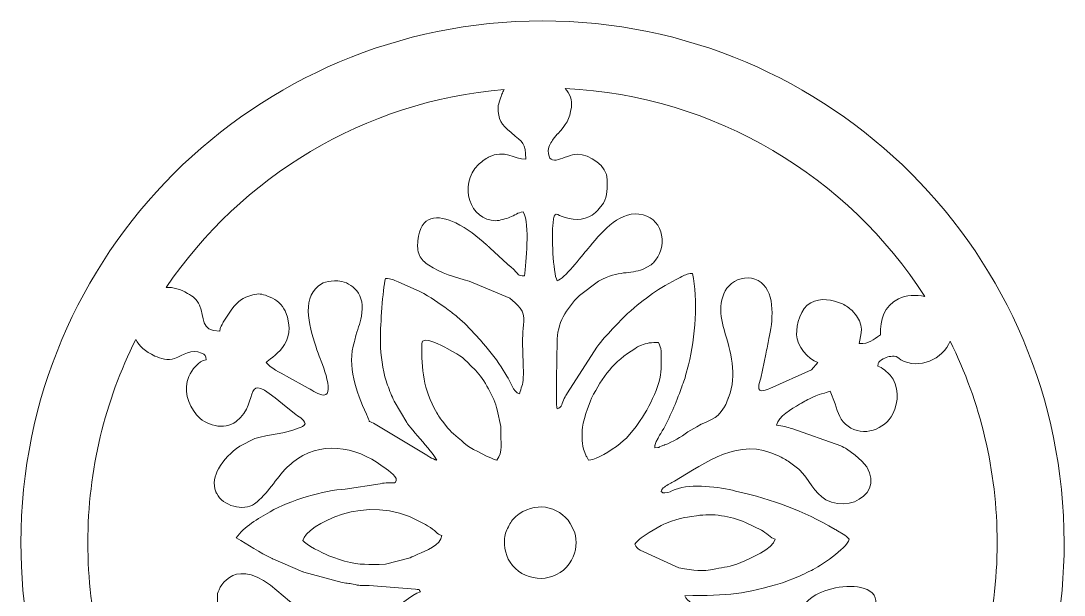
# Model space of a CAD drawing. Header units: centimetres. Extents: x -130 to 92, y -33 to 29.
# Drawn here: x -73.95 to -67.35, y -27.27 to -23.64 of the extents above; entities that cross this region are included whole.
import ezdxf

# ---------------------------------------------------------------- set-up
doc = ezdxf.new("R2010")
doc.units = ezdxf.units.CM
doc.header["$MEASUREMENT"] = 0
doc.layers.add('layer 1', color=7, linetype='Continuous')

msp = doc.modelspace()

# ---------------------------------------------------------------- linework, layer by layer
at = {"layer": 'layer 1', "color": 250, "lineweight": 9}
for points, knots in [([(-70.04821, -30.18048), (-70.04821, -30.18048), (-70.00821, -30.47778), (-70.00821, -30.47778), (-70.00821, -30.47778), (-70.00821, -30.47778), (-70.04821, -30.77508), (-70.04821, -30.77508), (-70.04821, -30.77508), (-70.04821, -30.77508), (-70.64821, -30.77508), (-70.64821, -30.77508), (-70.64821, -30.77508), (-70.64821, -30.77508), (-71.24821, -30.77508), (-71.24821, -30.77508), (-71.24821, -30.77508), (-71.24821, -30.77508), (-71.28821, -30.47778), (-71.28821, -30.47778), (-71.28821, -30.47778), (-71.28821, -30.47778), (-71.24821, -30.18048), (-71.24821, -30.18048), (-71.24821, -30.18048), (-72.78297, -29.89834), (-73.94589, -28.55378), (-73.94589, -26.93742), (-73.94589, -26.93742), (-73.94589, -25.11614), (-72.46949, -23.63974), (-70.64821, -23.63974), (-70.64821, -23.63974), (-68.82693, -23.63974), (-67.35053, -25.11614), (-67.35053, -26.93742), (-67.35053, -26.93742), (-67.35053, -27.7456), (-67.64127, -28.48584), (-68.12383, -29.05928), (-68.12383, -29.05928), (-68.60641, -29.63272), (-69.28083, -30.03942), (-70.04821, -30.18048)], [0, 0, 0, 0, 0.0833333, 0.0833333, 0.0833333, 0.0833333, 0.1666667, 0.1666667, 0.1666667, 0.1666667, 0.25, 0.25, 0.25, 0.25, 0.3333333, 0.3333333, 0.3333333, 0.3333333, 0.4166667, 0.4166667, 0.4166667, 0.4166667, 0.5, 0.5, 0.5, 0.5, 0.5833333, 0.5833333, 0.5833333, 0.5833333, 0.6666667, 0.6666667, 0.6666667, 0.6666667, 0.75, 0.75, 0.75, 0.75, 0.8333333, 0.8333333, 0.8333333, 0.8333333, 1, 1, 1, 1]), ([(-70.50423, -24.06666), (-69.54999, -24.11374), (-68.71815, -24.62614), (-68.23091, -25.38172), (-68.23091, -25.38172), (-68.28819, -25.36908), (-68.34941, -25.37222), (-68.39839, -25.396), (-68.39839, -25.396), (-68.49061, -25.44074), (-68.51169, -25.52912), (-68.51169, -25.6234), (-68.51169, -25.6234), (-68.56285, -25.65766), (-68.57773, -25.67888), (-68.64637, -25.67888), (-68.64637, -25.67888), (-68.64135, -25.6185), (-68.59825, -25.56386), (-68.69157, -25.47052), (-68.69157, -25.47052), (-68.70875, -25.45334), (-68.72839, -25.43932), (-68.75263, -25.42858), (-68.75263, -25.42858), (-68.81733, -25.39984), (-68.88915, -25.38706), (-68.95205, -25.42074), (-68.95205, -25.42074), (-69.01793, -25.45598), (-69.04253, -25.55536), (-69.04253, -25.6234), (-69.04253, -25.6234), (-69.04253, -25.68894), (-68.96815, -25.78162), (-68.90785, -25.79772), (-68.90785, -25.79772), (-68.90785, -25.79772), (-68.94747, -25.84526), (-68.94747, -25.84526), (-68.94747, -25.84526), (-68.94747, -25.84526), (-69.21059, -25.96256), (-69.21059, -25.96256), (-69.21059, -25.96256), (-69.22877, -25.9682), (-69.23089, -25.97004), (-69.24115, -25.97328), (-69.24115, -25.97328), (-69.30491, -25.99342), (-69.27531, -25.92596), (-69.26831, -25.8968), (-69.26831, -25.8968), (-69.26831, -25.8968), (-69.23705, -25.74582), (-69.23705, -25.74582), (-69.23705, -25.74582), (-69.22801, -25.71084), (-69.22477, -25.67972), (-69.21697, -25.64704), (-69.21697, -25.64704), (-69.19299, -25.54604), (-69.17365, -25.36422), (-69.26627, -25.29248), (-69.26627, -25.29248), (-69.31389, -25.25562), (-69.38249, -25.25418), (-69.43489, -25.28652), (-69.43489, -25.28652), (-69.53795, -25.35), (-69.53175, -25.48664), (-69.50047, -25.59008), (-69.50047, -25.59008), (-69.45787, -25.73104), (-69.41619, -25.87436), (-69.47131, -26.01868), (-69.47131, -26.01868), (-69.47201, -26.02048), (-69.47289, -26.02252), (-69.47359, -26.02432), (-69.47359, -26.02432), (-69.47359, -26.02432), (-69.48263, -26.04694), (-69.48263, -26.04694), (-69.48263, -26.04694), (-69.48379, -26.04974), (-69.49661, -26.0764), (-69.49813, -26.079), (-69.49813, -26.079), (-69.55245, -26.17042), (-69.59085, -26.15362), (-69.67327, -26.20498), (-69.67327, -26.20498), (-69.67327, -26.20498), (-69.72853, -26.23684), (-69.72853, -26.23684), (-69.72853, -26.23684), (-69.77503, -26.2696), (-69.82281, -26.29926), (-69.87613, -26.31902), (-69.87613, -26.31902), (-69.87799, -26.31972), (-69.88015, -26.3204), (-69.88199, -26.3211), (-69.88199, -26.3211), (-69.88199, -26.3211), (-69.89903, -26.3278), (-69.89903, -26.3278), (-69.89903, -26.3278), (-69.91823, -26.33474), (-69.90089, -26.3357), (-69.93789, -26.33652), (-69.93789, -26.33652), (-69.93743, -26.31708), (-69.93859, -26.32512), (-69.93367, -26.30904), (-69.93367, -26.30904), (-69.93247, -26.3051), (-69.92483, -26.28916), (-69.92383, -26.2872), (-69.92383, -26.2872), (-69.91465, -26.26938), (-69.91121, -26.26406), (-69.90083, -26.24676), (-69.90083, -26.24676), (-69.84891, -26.16002), (-69.81231, -26.07284), (-69.77595, -25.9755), (-69.77595, -25.9755), (-69.76853, -25.95556), (-69.76719, -25.9498), (-69.75975, -25.9283), (-69.75975, -25.9283), (-69.75285, -25.90838), (-69.74867, -25.90418), (-69.74331, -25.88136), (-69.74331, -25.88136), (-69.74331, -25.88136), (-69.72515, -25.81238), (-69.72515, -25.81238), (-69.72515, -25.81238), (-69.68449, -25.64312), (-69.66191, -25.3995), (-69.70019, -25.23516), (-69.70019, -25.23516), (-69.74047, -25.2385), (-69.74837, -25.2462), (-69.77749, -25.26086), (-69.77749, -25.26086), (-69.91681, -25.33088), (-69.99565, -25.38786), (-70.11151, -25.4894), (-70.11151, -25.4894), (-70.11273, -25.49046), (-70.11451, -25.492), (-70.11571, -25.4931), (-70.11571, -25.4931), (-70.11571, -25.4931), (-70.20543, -25.58564), (-70.20543, -25.58564), (-70.20543, -25.58564), (-70.24189, -25.62538), (-70.27167, -25.65596), (-70.30471, -25.7003), (-70.30471, -25.7003), (-70.30471, -25.7003), (-70.49117, -25.98922), (-70.49117, -25.98922), (-70.49117, -25.98922), (-70.50079, -26.00734), (-70.50117, -26.00714), (-70.51087, -26.025), (-70.51087, -26.025), (-70.52681, -26.05436), (-70.52099, -26.08156), (-70.55591, -26.09088), (-70.55591, -26.09088), (-70.56627, -26.04638), (-70.55549, -25.74588), (-70.55597, -25.67088), (-70.55597, -25.67088), (-70.55673, -25.55028), (-70.49713, -25.4581), (-70.41531, -25.37576), (-70.41531, -25.37576), (-70.41531, -25.37576), (-70.29325, -25.28388), (-70.29325, -25.28388), (-70.29325, -25.28388), (-70.16065, -25.21324), (-70.09865, -25.2429), (-70.01207, -25.20852), (-70.01207, -25.20852), (-70.01207, -25.20852), (-69.96121, -25.18012), (-69.96121, -25.18012), (-69.96121, -25.18012), (-69.94553, -25.1678), (-69.94707, -25.17056), (-69.93333, -25.15254), (-69.93333, -25.15254), (-69.85079, -25.0444), (-69.89371, -24.8768), (-70.03843, -24.86012), (-70.03843, -24.86012), (-70.17289, -24.84462), (-70.28469, -24.98824), (-70.36217, -25.08028), (-70.36217, -25.08028), (-70.40223, -25.12784), (-70.51093, -25.2707), (-70.55591, -25.2827), (-70.55591, -25.2827), (-70.58255, -25.22718), (-70.59025, -24.99618), (-70.58145, -24.91644), (-70.58145, -24.91644), (-70.57251, -24.83512), (-70.56241, -24.86382), (-70.50465, -24.88284), (-70.50465, -24.88284), (-70.44043, -24.90396), (-70.36421, -24.89548), (-70.31361, -24.85152), (-70.31361, -24.85152), (-70.30371, -24.84292), (-70.30751, -24.84604), (-70.30145, -24.8399), (-70.30145, -24.8399), (-70.30029, -24.83874), (-70.29869, -24.83704), (-70.29755, -24.83588), (-70.29755, -24.83588), (-70.29755, -24.83588), (-70.26293, -24.79124), (-70.26293, -24.79124), (-70.26293, -24.79124), (-70.23773, -24.74376), (-70.23897, -24.69318), (-70.23897, -24.64092), (-70.23897, -24.64092), (-70.23897, -24.55712), (-70.34985, -24.48244), (-70.42913, -24.48244), (-70.42913, -24.48244), (-70.50281, -24.48244), (-70.61137, -24.58114), (-70.61137, -24.45868), (-70.61137, -24.45868), (-70.61137, -24.43026), (-70.59195, -24.40428), (-70.57983, -24.38718), (-70.57983, -24.38718), (-70.57983, -24.38718), (-70.55511, -24.35646), (-70.55511, -24.35646), (-70.55511, -24.35646), (-70.55401, -24.35526), (-70.55233, -24.35362), (-70.55121, -24.35242), (-70.55121, -24.35242), (-70.49991, -24.29754), (-70.47639, -24.26122), (-70.46557, -24.18498), (-70.46557, -24.18498), (-70.45935, -24.14112), (-70.47657, -24.10016), (-70.50423, -24.06666)], [0, 0, 0, 0, 0.0147059, 0.0147059, 0.0147059, 0.0147059, 0.0294118, 0.0294118, 0.0294118, 0.0294118, 0.0441176, 0.0441176, 0.0441176, 0.0441176, 0.0588235, 0.0588235, 0.0588235, 0.0588235, 0.0735294, 0.0735294, 0.0735294, 0.0735294, 0.0882353, 0.0882353, 0.0882353, 0.0882353, 0.1029412, 0.1029412, 0.1029412, 0.1029412, 0.1176471, 0.1176471, 0.1176471, 0.1176471, 0.1323529, 0.1323529, 0.1323529, 0.1323529, 0.1470588, 0.1470588, 0.1470588, 0.1470588, 0.1617647, 0.1617647, 0.1617647, 0.1617647, 0.1764706, 0.1764706, 0.1764706, 0.1764706, 0.1911765, 0.1911765, 0.1911765, 0.1911765, 0.2058824, 0.2058824, 0.2058824, 0.2058824, 0.2205882, 0.2205882, 0.2205882, 0.2205882, 0.2352941, 0.2352941, 0.2352941, 0.2352941, 0.25, 0.25, 0.25, 0.25, 0.2647059, 0.2647059, 0.2647059, 0.2647059, 0.2794118, 0.2794118, 0.2794118, 0.2794118, 0.2941176, 0.2941176, 0.2941176, 0.2941176, 0.3088235, 0.3088235, 0.3088235, 0.3088235, 0.3235294, 0.3235294, 0.3235294, 0.3235294, 0.3382353, 0.3382353, 0.3382353, 0.3382353, 0.3529412, 0.3529412, 0.3529412, 0.3529412, 0.3676471, 0.3676471, 0.3676471, 0.3676471, 0.3823529, 0.3823529, 0.3823529, 0.3823529, 0.3970588, 0.3970588, 0.3970588, 0.3970588, 0.4117647, 0.4117647, 0.4117647, 0.4117647, 0.4264706, 0.4264706, 0.4264706, 0.4264706, 0.4411765, 0.4411765, 0.4411765, 0.4411765, 0.4558824, 0.4558824, 0.4558824, 0.4558824, 0.4705882, 0.4705882, 0.4705882, 0.4705882, 0.4852941, 0.4852941, 0.4852941, 0.4852941, 0.5, 0.5, 0.5, 0.5, 0.5147059, 0.5147059, 0.5147059, 0.5147059, 0.5294118, 0.5294118, 0.5294118, 0.5294118, 0.5441176, 0.5441176, 0.5441176, 0.5441176, 0.5588235, 0.5588235, 0.5588235, 0.5588235, 0.5735294, 0.5735294, 0.5735294, 0.5735294, 0.5882353, 0.5882353, 0.5882353, 0.5882353, 0.6029412, 0.6029412, 0.6029412, 0.6029412, 0.6176471, 0.6176471, 0.6176471, 0.6176471, 0.6323529, 0.6323529, 0.6323529, 0.6323529, 0.6470588, 0.6470588, 0.6470588, 0.6470588, 0.6617647, 0.6617647, 0.6617647, 0.6617647, 0.6764706, 0.6764706, 0.6764706, 0.6764706, 0.6911765, 0.6911765, 0.6911765, 0.6911765, 0.7058824, 0.7058824, 0.7058824, 0.7058824, 0.7205882, 0.7205882, 0.7205882, 0.7205882, 0.7352941, 0.7352941, 0.7352941, 0.7352941, 0.75, 0.75, 0.75, 0.75, 0.7647059, 0.7647059, 0.7647059, 0.7647059, 0.7794118, 0.7794118, 0.7794118, 0.7794118, 0.7941176, 0.7941176, 0.7941176, 0.7941176, 0.8088235, 0.8088235, 0.8088235, 0.8088235, 0.8235294, 0.8235294, 0.8235294, 0.8235294, 0.8382353, 0.8382353, 0.8382353, 0.8382353, 0.8529412, 0.8529412, 0.8529412, 0.8529412, 0.8676471, 0.8676471, 0.8676471, 0.8676471, 0.8823529, 0.8823529, 0.8823529, 0.8823529, 0.8970588, 0.8970588, 0.8970588, 0.8970588, 0.9117647, 0.9117647, 0.9117647, 0.9117647, 0.9264706, 0.9264706, 0.9264706, 0.9264706, 0.9411765, 0.9411765, 0.9411765, 0.9411765, 0.9558824, 0.9558824, 0.9558824, 0.9558824, 0.9705882, 0.9705882, 0.9705882, 0.9705882, 1, 1, 1, 1]), ([(-73.02767, -25.32456), (-72.55323, -24.62596), (-71.77921, -24.14744), (-70.89025, -24.0733), (-70.89025, -24.0733), (-70.89619, -24.0839), (-70.90145, -24.09456), (-70.90455, -24.1021), (-70.90455, -24.1021), (-70.90953, -24.11426), (-70.92831, -24.16772), (-70.92831, -24.18134), (-70.92831, -24.18134), (-70.92831, -24.2692), (-70.91169, -24.28848), (-70.84703, -24.3457), (-70.84703, -24.3457), (-70.77061, -24.41334), (-70.75399, -24.40588), (-70.75399, -24.51414), (-70.75399, -24.51414), (-70.82915, -24.51414), (-70.88601, -24.4502), (-70.98949, -24.50048), (-70.98949, -24.50048), (-71.00381, -24.50744), (-71.04241, -24.53672), (-71.05333, -24.54756), (-71.05333, -24.54756), (-71.18531, -24.67838), (-71.10351, -24.90238), (-70.94415, -24.90238), (-70.94415, -24.90238), (-70.91967, -24.90238), (-70.87597, -24.88886), (-70.85479, -24.88082), (-70.85479, -24.88082), (-70.82267, -24.86862), (-70.80427, -24.84978), (-70.76985, -24.8469), (-70.76985, -24.8469), (-70.72541, -24.93088), (-70.75457, -25.16292), (-70.76191, -25.251), (-70.76191, -25.251), (-70.80487, -25.25004), (-70.80209, -25.23884), (-70.82721, -25.2133), (-70.82721, -25.2133), (-70.83997, -25.20032), (-70.84453, -25.19764), (-70.85677, -25.1874), (-70.85677, -25.1874), (-70.86483, -25.18068), (-70.85927, -25.18562), (-70.86951, -25.17636), (-70.86951, -25.17636), (-70.86951, -25.17636), (-70.98019, -25.0731), (-70.98019, -25.0731), (-70.98019, -25.0731), (-70.98145, -25.07206), (-70.98325, -25.07056), (-70.98447, -25.06948), (-70.98447, -25.06948), (-70.99209, -25.06302), (-70.99349, -25.06178), (-71.00135, -25.05464), (-71.00135, -25.05464), (-71.05765, -25.00332), (-71.12621, -24.9499), (-71.19623, -24.91676), (-71.19623, -24.91676), (-71.31263, -24.8617), (-71.41997, -24.86312), (-71.43587, -25.02938), (-71.43587, -25.02938), (-71.43919, -25.06434), (-71.43975, -25.08848), (-71.42583, -25.1225), (-71.42583, -25.1225), (-71.41577, -25.14712), (-71.39237, -25.16636), (-71.36753, -25.18314), (-71.36753, -25.18314), (-71.29307, -25.2335), (-71.19749, -25.26236), (-71.11129, -25.28346), (-71.11129, -25.28346), (-71.11129, -25.28346), (-70.85567, -25.39232), (-70.85567, -25.39232), (-70.85567, -25.39232), (-70.80851, -25.4277), (-70.75649, -25.47386), (-70.76613, -25.53922), (-70.76613, -25.53922), (-70.78289, -25.6531), (-70.76685, -25.77718), (-70.76947, -25.89318), (-70.76947, -25.89318), (-70.77059, -25.9422), (-70.78435, -25.95606), (-70.79361, -25.9958), (-70.79361, -25.9958), (-70.83407, -25.985), (-70.85083, -25.91578), (-70.87289, -25.8849), (-70.87289, -25.8849), (-70.87289, -25.8849), (-70.90919, -25.82614), (-70.90919, -25.82614), (-70.90919, -25.82614), (-70.94745, -25.76564), (-70.99403, -25.7108), (-71.04101, -25.65686), (-71.04101, -25.65686), (-71.04101, -25.65686), (-71.13661, -25.55436), (-71.13661, -25.55436), (-71.13661, -25.55436), (-71.14347, -25.54822), (-71.14383, -25.54816), (-71.14941, -25.54342), (-71.14941, -25.54342), (-71.15067, -25.54236), (-71.15247, -25.54086), (-71.15373, -25.53982), (-71.15373, -25.53982), (-71.15373, -25.53982), (-71.18765, -25.51034), (-71.18765, -25.51034), (-71.18765, -25.51034), (-71.20745, -25.49226), (-71.22521, -25.47996), (-71.24523, -25.46492), (-71.24523, -25.46492), (-71.30287, -25.42162), (-71.35639, -25.38346), (-71.42359, -25.3501), (-71.42359, -25.3501), (-71.42359, -25.3501), (-71.56035, -25.28878), (-71.56035, -25.28878), (-71.56035, -25.28878), (-71.59229, -25.27614), (-71.60141, -25.26774), (-71.64141, -25.26686), (-71.64141, -25.26686), (-71.65807, -25.3384), (-71.67311, -25.56602), (-71.67311, -25.63924), (-71.67311, -25.63924), (-71.67311, -25.72838), (-71.66463, -25.80642), (-71.64443, -25.8879), (-71.64443, -25.8879), (-71.63547, -25.92406), (-71.62065, -25.9582), (-71.60801, -25.99408), (-71.60801, -25.99408), (-71.60141, -26.01286), (-71.59431, -26.02222), (-71.58499, -26.04238), (-71.58499, -26.04238), (-71.58499, -26.04238), (-71.50683, -26.17816), (-71.50683, -26.17816), (-71.50683, -26.17816), (-71.48303, -26.21444), (-71.32395, -26.3881), (-71.31655, -26.41574), (-71.31655, -26.41574), (-71.33029, -26.41208), (-71.34549, -26.40432), (-71.35995, -26.39578), (-71.35995, -26.39578), (-71.37341, -26.38784), (-71.36875, -26.38976), (-71.37929, -26.3834), (-71.37929, -26.3834), (-71.37929, -26.3834), (-71.71723, -26.18256), (-71.71723, -26.18256), (-71.71723, -26.18256), (-71.75231, -26.1636), (-71.73559, -26.1814), (-71.75195, -26.14598), (-71.75195, -26.14598), (-71.75617, -26.13686), (-71.75747, -26.13306), (-71.76161, -26.12394), (-71.76161, -26.12394), (-71.82603, -25.98176), (-71.88575, -25.82374), (-71.83761, -25.66488), (-71.83761, -25.66488), (-71.83421, -25.65362), (-71.83145, -25.64076), (-71.82757, -25.62742), (-71.82757, -25.62742), (-71.81105, -25.57086), (-71.79783, -25.54472), (-71.78935, -25.48316), (-71.78935, -25.48316), (-71.77099, -25.3497), (-71.87681, -25.2827), (-71.94251, -25.2827), (-71.94251, -25.2827), (-72.00287, -25.2827), (-72.03955, -25.28542), (-72.08361, -25.33178), (-72.08361, -25.33178), (-72.17465, -25.4276), (-72.10603, -25.62968), (-72.06631, -25.7393), (-72.06631, -25.7393), (-72.05793, -25.76248), (-71.95509, -26.00374), (-72.02965, -26.00374), (-72.02965, -26.00374), (-72.06581, -26.00374), (-72.09845, -25.97626), (-72.12867, -25.96012), (-72.12867, -25.96012), (-72.12867, -25.96012), (-72.26647, -25.88398), (-72.26647, -25.88398), (-72.26647, -25.88398), (-72.30513, -25.86124), (-72.36989, -25.83392), (-72.39413, -25.79772), (-72.39413, -25.79772), (-72.37177, -25.76722), (-72.18441, -25.6857), (-72.27511, -25.47268), (-72.27511, -25.47268), (-72.29209, -25.43278), (-72.33055, -25.40146), (-72.37001, -25.38534), (-72.37001, -25.38534), (-72.37001, -25.38534), (-72.38709, -25.37862), (-72.38709, -25.37862), (-72.38709, -25.37862), (-72.42449, -25.36426), (-72.44199, -25.36058), (-72.47965, -25.37094), (-72.47965, -25.37094), (-72.55091, -25.39056), (-72.56911, -25.40918), (-72.61255, -25.46046), (-72.61255, -25.46046), (-72.61255, -25.46046), (-72.66225, -25.53754), (-72.66225, -25.53754), (-72.66225, -25.53754), (-72.66819, -25.54848), (-72.66973, -25.5506), (-72.67359, -25.5579), (-72.67359, -25.5579), (-72.68505, -25.57964), (-72.68495, -25.5713), (-72.68729, -25.59962), (-72.68729, -25.59962), (-72.81539, -25.59962), (-72.78193, -25.51602), (-72.81723, -25.43638), (-72.81723, -25.43638), (-72.83445, -25.39748), (-72.85693, -25.3818), (-72.89261, -25.36124), (-72.89261, -25.36124), (-72.93785, -25.3352), (-72.98247, -25.3215), (-73.02767, -25.32456)], [0, 0, 0, 0, 0.0142857, 0.0142857, 0.0142857, 0.0142857, 0.0285714, 0.0285714, 0.0285714, 0.0285714, 0.0428571, 0.0428571, 0.0428571, 0.0428571, 0.0571429, 0.0571429, 0.0571429, 0.0571429, 0.0714286, 0.0714286, 0.0714286, 0.0714286, 0.0857143, 0.0857143, 0.0857143, 0.0857143, 0.1, 0.1, 0.1, 0.1, 0.1142857, 0.1142857, 0.1142857, 0.1142857, 0.1285714, 0.1285714, 0.1285714, 0.1285714, 0.1428571, 0.1428571, 0.1428571, 0.1428571, 0.1571429, 0.1571429, 0.1571429, 0.1571429, 0.1714286, 0.1714286, 0.1714286, 0.1714286, 0.1857143, 0.1857143, 0.1857143, 0.1857143, 0.2, 0.2, 0.2, 0.2, 0.2142857, 0.2142857, 0.2142857, 0.2142857, 0.2285714, 0.2285714, 0.2285714, 0.2285714, 0.2428571, 0.2428571, 0.2428571, 0.2428571, 0.2571429, 0.2571429, 0.2571429, 0.2571429, 0.2714286, 0.2714286, 0.2714286, 0.2714286, 0.2857143, 0.2857143, 0.2857143, 0.2857143, 0.3, 0.3, 0.3, 0.3, 0.3142857, 0.3142857, 0.3142857, 0.3142857, 0.3285714, 0.3285714, 0.3285714, 0.3285714, 0.3428571, 0.3428571, 0.3428571, 0.3428571, 0.3571429, 0.3571429, 0.3571429, 0.3571429, 0.3714286, 0.3714286, 0.3714286, 0.3714286, 0.3857143, 0.3857143, 0.3857143, 0.3857143, 0.4, 0.4, 0.4, 0.4, 0.4142857, 0.4142857, 0.4142857, 0.4142857, 0.4285714, 0.4285714, 0.4285714, 0.4285714, 0.4428571, 0.4428571, 0.4428571, 0.4428571, 0.4571429, 0.4571429, 0.4571429, 0.4571429, 0.4714286, 0.4714286, 0.4714286, 0.4714286, 0.4857143, 0.4857143, 0.4857143, 0.4857143, 0.5, 0.5, 0.5, 0.5, 0.5142857, 0.5142857, 0.5142857, 0.5142857, 0.5285714, 0.5285714, 0.5285714, 0.5285714, 0.5428571, 0.5428571, 0.5428571, 0.5428571, 0.5571429, 0.5571429, 0.5571429, 0.5571429, 0.5714286, 0.5714286, 0.5714286, 0.5714286, 0.5857143, 0.5857143, 0.5857143, 0.5857143, 0.6, 0.6, 0.6, 0.6, 0.6142857, 0.6142857, 0.6142857, 0.6142857, 0.6285714, 0.6285714, 0.6285714, 0.6285714, 0.6428571, 0.6428571, 0.6428571, 0.6428571, 0.6571429, 0.6571429, 0.6571429, 0.6571429, 0.6714286, 0.6714286, 0.6714286, 0.6714286, 0.6857143, 0.6857143, 0.6857143, 0.6857143, 0.7, 0.7, 0.7, 0.7, 0.7142857, 0.7142857, 0.7142857, 0.7142857, 0.7285714, 0.7285714, 0.7285714, 0.7285714, 0.7428571, 0.7428571, 0.7428571, 0.7428571, 0.7571429, 0.7571429, 0.7571429, 0.7571429, 0.7714286, 0.7714286, 0.7714286, 0.7714286, 0.7857143, 0.7857143, 0.7857143, 0.7857143, 0.8, 0.8, 0.8, 0.8, 0.8142857, 0.8142857, 0.8142857, 0.8142857, 0.8285714, 0.8285714, 0.8285714, 0.8285714, 0.8428571, 0.8428571, 0.8428571, 0.8428571, 0.8571429, 0.8571429, 0.8571429, 0.8571429, 0.8714286, 0.8714286, 0.8714286, 0.8714286, 0.8857143, 0.8857143, 0.8857143, 0.8857143, 0.9, 0.9, 0.9, 0.9, 0.9142857, 0.9142857, 0.9142857, 0.9142857, 0.9285714, 0.9285714, 0.9285714, 0.9285714, 0.9428571, 0.9428571, 0.9428571, 0.9428571, 0.9571429, 0.9571429, 0.9571429, 0.9571429, 0.9714286, 0.9714286, 0.9714286, 0.9714286, 1, 1, 1, 1]), ([(-73.22659, -28.20882), (-73.41597, -27.82548), (-73.52257, -27.39394), (-73.52257, -26.93742), (-73.52257, -26.93742), (-73.52257, -26.47562), (-73.41351, -26.03934), (-73.21997, -25.65272), (-73.21997, -25.65272), (-73.19855, -25.69286), (-73.15989, -25.72952), (-73.09855, -25.75732), (-73.09855, -25.75732), (-73.06187, -25.77394), (-73.01659, -25.7893), (-72.97383, -25.77266), (-72.97383, -25.77266), (-72.91835, -25.75106), (-72.86841, -25.71092), (-72.80325, -25.73934), (-72.80325, -25.73934), (-72.77943, -25.74974), (-72.77681, -25.75368), (-72.77447, -25.78188), (-72.77447, -25.78188), (-72.82409, -25.786), (-72.86511, -25.84598), (-72.88353, -25.88672), (-72.88353, -25.88672), (-72.92057, -25.96872), (-72.89023, -26.06294), (-72.83565, -26.1283), (-72.83565, -26.1283), (-72.78107, -26.19364), (-72.66137, -26.23142), (-72.58399, -26.17042), (-72.58399, -26.17042), (-72.42285, -26.0434), (-72.56311, -25.83008), (-72.29173, -26.05978), (-72.29173, -26.05978), (-72.29173, -26.05978), (-72.21679, -26.11956), (-72.21679, -26.11956), (-72.21679, -26.11956), (-72.19109, -26.14102), (-72.15717, -26.15354), (-72.14851, -26.18598), (-72.14851, -26.18598), (-72.16249, -26.20506), (-72.16647, -26.20276), (-72.18663, -26.21124), (-72.18663, -26.21124), (-72.27543, -26.2486), (-72.37601, -26.2504), (-72.46719, -26.27928), (-72.46719, -26.27928), (-72.46719, -26.27928), (-72.56227, -26.32684), (-72.56227, -26.32684), (-72.56227, -26.32684), (-72.61439, -26.36184), (-72.66519, -26.41346), (-72.69665, -26.46978), (-72.69665, -26.46978), (-72.71955, -26.51076), (-72.73345, -26.56786), (-72.71293, -26.61532), (-72.71293, -26.61532), (-72.71215, -26.61706), (-72.71119, -26.61912), (-72.71039, -26.62086), (-72.71039, -26.62086), (-72.70959, -26.62256), (-72.70861, -26.62462), (-72.70775, -26.62626), (-72.70775, -26.62626), (-72.66877, -26.70246), (-72.54055, -26.74266), (-72.46831, -26.69018), (-72.46831, -26.69018), (-72.38457, -26.62932), (-72.33525, -26.53232), (-72.26275, -26.45998), (-72.26275, -26.45998), (-72.26275, -26.45998), (-72.23713, -26.43804), (-72.23713, -26.43804), (-72.23713, -26.43804), (-72.23535, -26.43658), (-72.23023, -26.43236), (-72.22847, -26.43086), (-72.22847, -26.43086), (-72.06023, -26.28974), (-71.82919, -26.32666), (-71.66221, -26.45238), (-71.66221, -26.45238), (-71.63757, -26.47092), (-71.56791, -26.514), (-71.57297, -26.54276), (-71.57297, -26.54276), (-71.57699, -26.56562), (-71.58603, -26.55806), (-71.61695, -26.55882), (-71.61695, -26.55882), (-71.64939, -26.55962), (-71.65169, -26.55894), (-71.67485, -26.56454), (-71.67485, -26.56454), (-71.67485, -26.56454), (-71.89503, -26.5979), (-71.89503, -26.5979), (-71.89503, -26.5979), (-72.02737, -26.60412), (-72.24911, -26.67096), (-72.36991, -26.74104), (-72.36991, -26.74104), (-72.44629, -26.78532), (-72.53527, -26.83378), (-72.58429, -26.907), (-72.58429, -26.907), (-72.50803, -26.94734), (-72.43699, -26.99896), (-72.35745, -27.03672), (-72.35745, -27.03672), (-72.35581, -27.03752), (-72.35373, -27.03848), (-72.35209, -27.03928), (-72.35209, -27.03928), (-72.35209, -27.03928), (-72.16333, -27.11988), (-72.16333, -27.11988), (-72.16333, -27.11988), (-72.16147, -27.12058), (-72.15947, -27.12144), (-72.15761, -27.12212), (-72.15761, -27.12212), (-72.15761, -27.12212), (-71.91535, -27.18888), (-71.91535, -27.18888), (-71.91535, -27.18888), (-71.87993, -27.19616), (-71.86683, -27.19158), (-71.83259, -27.20118), (-71.83259, -27.20118), (-71.79751, -27.211), (-71.78717, -27.20606), (-71.74443, -27.2081), (-71.74443, -27.2081), (-71.74443, -27.2081), (-71.45091, -27.23088), (-71.45091, -27.23088), (-71.45091, -27.23088), (-71.41341, -27.2389), (-71.43945, -27.22054), (-71.41955, -27.2477), (-71.41955, -27.2477), (-71.47283, -27.2601), (-71.57509, -27.35626), (-71.63375, -27.39006), (-71.63375, -27.39006), (-71.71183, -27.43506), (-71.81113, -27.47748), (-71.92667, -27.47748), (-71.92667, -27.47748), (-72.06889, -27.47748), (-72.15059, -27.38746), (-72.24715, -27.30674), (-72.24715, -27.30674), (-72.24715, -27.30674), (-72.36805, -27.20578), (-72.36805, -27.20578), (-72.36805, -27.20578), (-72.61353, -27.02078), (-72.70313, -27.23994), (-72.70313, -27.26356), (-72.70313, -27.26356), (-72.70313, -27.34912), (-72.70691, -27.38772), (-72.64125, -27.44728), (-72.64125, -27.44728), (-72.64125, -27.44728), (-72.61109, -27.47258), (-72.61109, -27.47258), (-72.61109, -27.47258), (-72.56855, -27.50468), (-72.48703, -27.52842), (-72.46207, -27.5375), (-72.46207, -27.5375), (-72.46207, -27.5375), (-72.23277, -27.59344), (-72.23277, -27.59344), (-72.23277, -27.59344), (-72.19667, -27.60264), (-72.12881, -27.61666), (-72.10889, -27.64386), (-72.10889, -27.64386), (-72.11925, -27.68266), (-72.22413, -27.73136), (-72.26279, -27.75938), (-72.26279, -27.75938), (-72.26413, -27.76034), (-72.26593, -27.76182), (-72.26727, -27.7628), (-72.26727, -27.7628), (-72.32165, -27.80224), (-72.38293, -27.83556), (-72.44427, -27.86314), (-72.44427, -27.86314), (-72.60241, -27.93426), (-72.44895, -27.80244), (-72.55581, -27.6867), (-72.55581, -27.6867), (-72.56627, -27.67538), (-72.55957, -27.6814), (-72.57191, -27.67108), (-72.57191, -27.67108), (-72.65217, -27.604), (-72.78267, -27.6093), (-72.86405, -27.66518), (-72.86405, -27.66518), (-72.93893, -27.71662), (-72.95991, -27.81492), (-72.92439, -27.8968), (-72.92439, -27.8968), (-72.89665, -27.96072), (-72.80145, -27.96066), (-72.78237, -28.03212), (-72.78237, -28.03212), (-72.79825, -28.05582), (-72.83997, -28.07952), (-72.87219, -28.08336), (-72.87219, -28.08336), (-72.89353, -28.08592), (-73.07133, -27.97482), (-73.18213, -28.1236), (-73.18213, -28.1236), (-73.20013, -28.14774), (-73.21555, -28.17714), (-73.22659, -28.20882)], [0, 0, 0, 0, 0.0163934, 0.0163934, 0.0163934, 0.0163934, 0.0327869, 0.0327869, 0.0327869, 0.0327869, 0.0491803, 0.0491803, 0.0491803, 0.0491803, 0.0655738, 0.0655738, 0.0655738, 0.0655738, 0.0819672, 0.0819672, 0.0819672, 0.0819672, 0.0983607, 0.0983607, 0.0983607, 0.0983607, 0.1147541, 0.1147541, 0.1147541, 0.1147541, 0.1311475, 0.1311475, 0.1311475, 0.1311475, 0.147541, 0.147541, 0.147541, 0.147541, 0.1639344, 0.1639344, 0.1639344, 0.1639344, 0.1803279, 0.1803279, 0.1803279, 0.1803279, 0.1967213, 0.1967213, 0.1967213, 0.1967213, 0.2131148, 0.2131148, 0.2131148, 0.2131148, 0.2295082, 0.2295082, 0.2295082, 0.2295082, 0.2459016, 0.2459016, 0.2459016, 0.2459016, 0.2622951, 0.2622951, 0.2622951, 0.2622951, 0.2786885, 0.2786885, 0.2786885, 0.2786885, 0.295082, 0.295082, 0.295082, 0.295082, 0.3114754, 0.3114754, 0.3114754, 0.3114754, 0.3278689, 0.3278689, 0.3278689, 0.3278689, 0.3442623, 0.3442623, 0.3442623, 0.3442623, 0.3606557, 0.3606557, 0.3606557, 0.3606557, 0.3770492, 0.3770492, 0.3770492, 0.3770492, 0.3934426, 0.3934426, 0.3934426, 0.3934426, 0.4098361, 0.4098361, 0.4098361, 0.4098361, 0.4262295, 0.4262295, 0.4262295, 0.4262295, 0.442623, 0.442623, 0.442623, 0.442623, 0.4590164, 0.4590164, 0.4590164, 0.4590164, 0.4754098, 0.4754098, 0.4754098, 0.4754098, 0.4918033, 0.4918033, 0.4918033, 0.4918033, 0.5081967, 0.5081967, 0.5081967, 0.5081967, 0.5245902, 0.5245902, 0.5245902, 0.5245902, 0.5409836, 0.5409836, 0.5409836, 0.5409836, 0.557377, 0.557377, 0.557377, 0.557377, 0.5737705, 0.5737705, 0.5737705, 0.5737705, 0.5901639, 0.5901639, 0.5901639, 0.5901639, 0.6065574, 0.6065574, 0.6065574, 0.6065574, 0.6229508, 0.6229508, 0.6229508, 0.6229508, 0.6393443, 0.6393443, 0.6393443, 0.6393443, 0.6557377, 0.6557377, 0.6557377, 0.6557377, 0.6721311, 0.6721311, 0.6721311, 0.6721311, 0.6885246, 0.6885246, 0.6885246, 0.6885246, 0.704918, 0.704918, 0.704918, 0.704918, 0.7213115, 0.7213115, 0.7213115, 0.7213115, 0.7377049, 0.7377049, 0.7377049, 0.7377049, 0.7540984, 0.7540984, 0.7540984, 0.7540984, 0.7704918, 0.7704918, 0.7704918, 0.7704918, 0.7868852, 0.7868852, 0.7868852, 0.7868852, 0.8032787, 0.8032787, 0.8032787, 0.8032787, 0.8196721, 0.8196721, 0.8196721, 0.8196721, 0.8360656, 0.8360656, 0.8360656, 0.8360656, 0.852459, 0.852459, 0.852459, 0.852459, 0.8688525, 0.8688525, 0.8688525, 0.8688525, 0.8852459, 0.8852459, 0.8852459, 0.8852459, 0.9016393, 0.9016393, 0.9016393, 0.9016393, 0.9180328, 0.9180328, 0.9180328, 0.9180328, 0.9344262, 0.9344262, 0.9344262, 0.9344262, 0.9508197, 0.9508197, 0.9508197, 0.9508197, 0.9672131, 0.9672131, 0.9672131, 0.9672131, 1, 1, 1, 1]), ([(-70.93439, -26.097), (-70.93439, -26.097), (-70.91245, -26.20182), (-70.91245, -26.20182), (-70.91245, -26.20182), (-70.91245, -26.31714), (-70.89769, -26.35822), (-70.93623, -26.41574), (-70.93623, -26.41574), (-70.97241, -26.40732), (-71.08817, -26.34706), (-71.12191, -26.3241), (-71.12191, -26.3241), (-71.14331, -26.30952), (-71.14247, -26.30664), (-71.16053, -26.29142), (-71.16053, -26.29142), (-71.21949, -26.2417), (-71.22869, -26.2404), (-71.27811, -26.17128), (-71.27811, -26.17128), (-71.27909, -26.16994), (-71.28049, -26.16808), (-71.28147, -26.16674), (-71.28147, -26.16674), (-71.28147, -26.16674), (-71.29211, -26.1536), (-71.29211, -26.1536), (-71.29211, -26.1536), (-71.30455, -26.13762), (-71.30689, -26.13318), (-71.31707, -26.1152), (-71.31707, -26.1152), (-71.40489, -25.96048), (-71.41163, -25.84892), (-71.41163, -25.67888), (-71.41163, -25.67888), (-71.41163, -25.62202), (-71.27719, -25.69448), (-71.25141, -25.7088), (-71.25141, -25.7088), (-71.14471, -25.76802), (-71.16017, -25.75924), (-71.07275, -25.84708), (-71.07275, -25.84708), (-71.01591, -25.90418), (-70.95423, -26.01794), (-70.93439, -26.097)], [0, 0, 0, 0, 0.0769231, 0.0769231, 0.0769231, 0.0769231, 0.1538462, 0.1538462, 0.1538462, 0.1538462, 0.2307692, 0.2307692, 0.2307692, 0.2307692, 0.3076923, 0.3076923, 0.3076923, 0.3076923, 0.3846154, 0.3846154, 0.3846154, 0.3846154, 0.4615385, 0.4615385, 0.4615385, 0.4615385, 0.5384615, 0.5384615, 0.5384615, 0.5384615, 0.6153846, 0.6153846, 0.6153846, 0.6153846, 0.6923077, 0.6923077, 0.6923077, 0.6923077, 0.7692308, 0.7692308, 0.7692308, 0.7692308, 0.8461538, 0.8461538, 0.8461538, 0.8461538, 1, 1, 1, 1]), ([(-70.39743, -26.22558), (-70.39743, -26.18496), (-70.35427, -26.05594), (-70.33793, -26.0236), (-70.33793, -26.0236), (-70.26881, -25.88674), (-70.19867, -25.7927), (-70.06407, -25.71116), (-70.06407, -25.71116), (-70.04369, -25.69882), (-70.05187, -25.7), (-70.02323, -25.68862), (-70.02323, -25.68862), (-69.99021, -25.67548), (-69.95823, -25.67094), (-69.91409, -25.67094), (-69.91409, -25.67094), (-69.90767, -25.6986), (-69.89827, -25.69762), (-69.89827, -25.7264), (-69.89827, -25.7264), (-69.89827, -25.7264), (-69.89827, -25.83734), (-69.89827, -25.83734), (-69.89827, -25.83734), (-69.89827, -25.9406), (-69.98837, -26.11298), (-70.05659, -26.20196), (-70.05659, -26.20196), (-70.05659, -26.20196), (-70.11781, -26.27542), (-70.11781, -26.27542), (-70.11781, -26.27542), (-70.15847, -26.31608), (-70.25283, -26.38224), (-70.30813, -26.40206), (-70.30813, -26.40206), (-70.32709, -26.40884), (-70.33217, -26.4136), (-70.35781, -26.41574), (-70.35781, -26.41574), (-70.35781, -26.41574), (-70.36899, -26.3952), (-70.36899, -26.3952), (-70.36899, -26.3952), (-70.36977, -26.39362), (-70.37089, -26.39162), (-70.37165, -26.38994), (-70.37165, -26.38994), (-70.40163, -26.32428), (-70.39743, -26.29602), (-70.39743, -26.22558)], [0, 0, 0, 0, 0.0714286, 0.0714286, 0.0714286, 0.0714286, 0.1428571, 0.1428571, 0.1428571, 0.1428571, 0.2142857, 0.2142857, 0.2142857, 0.2142857, 0.2857143, 0.2857143, 0.2857143, 0.2857143, 0.3571429, 0.3571429, 0.3571429, 0.3571429, 0.4285714, 0.4285714, 0.4285714, 0.4285714, 0.5, 0.5, 0.5, 0.5, 0.5714286, 0.5714286, 0.5714286, 0.5714286, 0.6428571, 0.6428571, 0.6428571, 0.6428571, 0.7142857, 0.7142857, 0.7142857, 0.7142857, 0.7857143, 0.7857143, 0.7857143, 0.7857143, 0.8571429, 0.8571429, 0.8571429, 0.8571429, 1, 1, 1, 1]), ([(-68.07083, -25.664), (-67.88083, -26.04784), (-67.77385, -26.4801), (-67.77385, -26.93742), (-67.77385, -26.93742), (-67.77385, -27.41174), (-67.88879, -27.85922), (-68.09229, -28.25354), (-68.09229, -28.25354), (-68.09749, -28.23504), (-68.10585, -28.21732), (-68.11755, -28.20054), (-68.11755, -28.20054), (-68.11755, -28.20054), (-68.14399, -28.17154), (-68.14399, -28.17154), (-68.14399, -28.17154), (-68.21565, -28.10878), (-68.29945, -28.08848), (-68.39299, -28.11912), (-68.39299, -28.11912), (-68.45645, -28.13988), (-68.48051, -28.1716), (-68.54273, -28.11862), (-68.54273, -28.11862), (-68.54273, -28.11862), (-68.56713, -28.07966), (-68.56713, -28.07966), (-68.56713, -28.07966), (-68.54453, -28.0488), (-68.50549, -28.04388), (-68.47513, -28.02112), (-68.47513, -28.02112), (-68.44499, -27.99852), (-68.41889, -27.96614), (-68.40947, -27.92828), (-68.40947, -27.92828), (-68.38341, -27.82334), (-68.43429, -27.72584), (-68.52349, -27.67154), (-68.52349, -27.67154), (-68.61183, -27.6178), (-68.74225, -27.65806), (-68.77919, -27.75668), (-68.77919, -27.75668), (-68.79439, -27.79726), (-68.80483, -27.83688), (-68.80483, -27.8895), (-68.80483, -27.8895), (-68.80483, -27.8895), (-68.83943, -27.88448), (-68.83943, -27.88448), (-68.83943, -27.88448), (-68.86065, -27.8754), (-68.86789, -27.8606), (-68.88863, -27.84652), (-68.88863, -27.84652), (-68.88863, -27.84652), (-68.97161, -27.7948), (-68.97161, -27.7948), (-68.97161, -27.7948), (-69.00819, -27.77296), (-69.04671, -27.74926), (-69.07759, -27.71854), (-69.07759, -27.71854), (-69.07759, -27.71854), (-69.11385, -27.67556), (-69.11385, -27.67556), (-69.11385, -27.67556), (-69.05825, -27.64616), (-69.00621, -27.63948), (-68.94161, -27.61804), (-68.94161, -27.61804), (-68.85231, -27.58838), (-68.77563, -27.56896), (-68.69171, -27.52722), (-68.69171, -27.52722), (-68.56605, -27.4647), (-68.48873, -27.29876), (-68.57801, -27.24272), (-68.57801, -27.24272), (-68.66679, -27.18698), (-68.83043, -27.21638), (-68.92049, -27.26674), (-68.92049, -27.26674), (-68.98479, -27.30268), (-69.03031, -27.37102), (-69.08455, -27.41962), (-69.08455, -27.41962), (-69.26995, -27.58572), (-69.35969, -27.54464), (-69.54319, -27.42348), (-69.54319, -27.42348), (-69.56305, -27.41034), (-69.57873, -27.40346), (-69.59723, -27.39038), (-69.59723, -27.39038), (-69.61513, -27.37772), (-69.62665, -27.36788), (-69.64783, -27.35382), (-69.64783, -27.35382), (-69.67879, -27.33328), (-69.73775, -27.3088), (-69.74773, -27.27146), (-69.74773, -27.27146), (-69.46913, -27.27146), (-69.36975, -27.2613), (-69.13131, -27.19062), (-69.13131, -27.19062), (-69.13131, -27.19062), (-69.02329, -27.14808), (-69.02329, -27.14808), (-69.02329, -27.14808), (-69.01731, -27.14542), (-69.01215, -27.14264), (-69.00737, -27.14024), (-69.00737, -27.14024), (-68.98449, -27.12884), (-68.97009, -27.12292), (-68.94869, -27.11178), (-68.94869, -27.11178), (-68.89335, -27.08298), (-68.72667, -26.9782), (-68.70975, -26.91492), (-68.70975, -26.91492), (-68.71939, -26.90174), (-68.73355, -26.89202), (-68.74841, -26.88226), (-68.74841, -26.88226), (-68.74841, -26.88226), (-68.78305, -26.86142), (-68.78305, -26.86142), (-68.78305, -26.86142), (-68.78833, -26.85834), (-68.79579, -26.85402), (-68.79809, -26.8527), (-68.79809, -26.8527), (-69.00853, -26.73132), (-69.18257, -26.6678), (-69.42715, -26.61018), (-69.42715, -26.61018), (-69.52959, -26.58606), (-69.70615, -26.55924), (-69.80889, -26.6002), (-69.80889, -26.6002), (-69.83293, -26.60976), (-69.84667, -26.62174), (-69.87449, -26.62174), (-69.87449, -26.62174), (-69.90479, -26.62174), (-69.87739, -26.62418), (-69.89827, -26.61382), (-69.89827, -26.61382), (-69.89121, -26.58742), (-69.86805, -26.5794), (-69.84439, -26.5647), (-69.84439, -26.5647), (-69.83327, -26.5578), (-69.82729, -26.55418), (-69.81449, -26.54706), (-69.81449, -26.54706), (-69.60749, -26.43182), (-69.41375, -26.26456), (-69.15715, -26.38772), (-69.15715, -26.38772), (-69.13165, -26.4), (-69.10927, -26.4129), (-69.08675, -26.42826), (-69.08675, -26.42826), (-69.08675, -26.42826), (-69.02739, -26.4719), (-69.02739, -26.4719), (-69.02739, -26.4719), (-69.02617, -26.47298), (-69.02449, -26.47462), (-69.02331, -26.47574), (-69.02331, -26.47574), (-68.96349, -26.53316), (-68.93229, -26.62388), (-68.85651, -26.6655), (-68.85651, -26.6655), (-68.66887, -26.76854), (-68.39449, -26.54736), (-68.72587, -26.34472), (-68.72587, -26.34472), (-68.73297, -26.34036), (-68.75279, -26.32878), (-68.76167, -26.32502), (-68.76167, -26.32502), (-68.76167, -26.32502), (-69.07181, -26.21522), (-69.07181, -26.21522), (-69.07181, -26.21522), (-69.09815, -26.20792), (-69.13259, -26.19694), (-69.16931, -26.19388), (-69.16931, -26.19388), (-69.15611, -26.13722), (-69.07129, -26.09186), (-69.02357, -26.06232), (-69.02357, -26.06232), (-68.98973, -26.04138), (-68.97299, -26.0336), (-68.93501, -26.01618), (-68.93501, -26.01618), (-68.91051, -26.00494), (-68.90877, -26.00306), (-68.88345, -25.99642), (-68.88345, -25.99642), (-68.85475, -25.98892), (-68.85233, -25.98548), (-68.82861, -25.97996), (-68.82861, -25.97996), (-68.82861, -25.97996), (-68.79789, -26.06016), (-68.79789, -26.06016), (-68.79789, -26.06016), (-68.78157, -26.11738), (-68.76509, -26.16632), (-68.71683, -26.20098), (-68.71683, -26.20098), (-68.62051, -26.27024), (-68.48523, -26.22324), (-68.43273, -26.1223), (-68.43273, -26.1223), (-68.39529, -26.05026), (-68.39313, -25.93978), (-68.44997, -25.87864), (-68.44997, -25.87864), (-68.46729, -25.85998), (-68.50239, -25.8282), (-68.52753, -25.82148), (-68.52753, -25.82148), (-68.52503, -25.7915), (-68.52407, -25.79478), (-68.50415, -25.78146), (-68.50415, -25.78146), (-68.47831, -25.76418), (-68.45381, -25.7581), (-68.42453, -25.7581), (-68.42453, -25.7581), (-68.40385, -25.7581), (-68.40005, -25.77122), (-68.38365, -25.78062), (-68.38365, -25.78062), (-68.26857, -25.8466), (-68.11769, -25.77684), (-68.07083, -25.664)], [0, 0, 0, 0, 0.015873, 0.015873, 0.015873, 0.015873, 0.031746, 0.031746, 0.031746, 0.031746, 0.047619, 0.047619, 0.047619, 0.047619, 0.0634921, 0.0634921, 0.0634921, 0.0634921, 0.0793651, 0.0793651, 0.0793651, 0.0793651, 0.0952381, 0.0952381, 0.0952381, 0.0952381, 0.1111111, 0.1111111, 0.1111111, 0.1111111, 0.1269841, 0.1269841, 0.1269841, 0.1269841, 0.1428571, 0.1428571, 0.1428571, 0.1428571, 0.1587302, 0.1587302, 0.1587302, 0.1587302, 0.1746032, 0.1746032, 0.1746032, 0.1746032, 0.1904762, 0.1904762, 0.1904762, 0.1904762, 0.2063492, 0.2063492, 0.2063492, 0.2063492, 0.2222222, 0.2222222, 0.2222222, 0.2222222, 0.2380952, 0.2380952, 0.2380952, 0.2380952, 0.2539683, 0.2539683, 0.2539683, 0.2539683, 0.2698413, 0.2698413, 0.2698413, 0.2698413, 0.2857143, 0.2857143, 0.2857143, 0.2857143, 0.3015873, 0.3015873, 0.3015873, 0.3015873, 0.3174603, 0.3174603, 0.3174603, 0.3174603, 0.3333333, 0.3333333, 0.3333333, 0.3333333, 0.3492063, 0.3492063, 0.3492063, 0.3492063, 0.3650794, 0.3650794, 0.3650794, 0.3650794, 0.3809524, 0.3809524, 0.3809524, 0.3809524, 0.3968254, 0.3968254, 0.3968254, 0.3968254, 0.4126984, 0.4126984, 0.4126984, 0.4126984, 0.4285714, 0.4285714, 0.4285714, 0.4285714, 0.4444444, 0.4444444, 0.4444444, 0.4444444, 0.4603175, 0.4603175, 0.4603175, 0.4603175, 0.4761905, 0.4761905, 0.4761905, 0.4761905, 0.4920635, 0.4920635, 0.4920635, 0.4920635, 0.5079365, 0.5079365, 0.5079365, 0.5079365, 0.5238095, 0.5238095, 0.5238095, 0.5238095, 0.5396825, 0.5396825, 0.5396825, 0.5396825, 0.5555556, 0.5555556, 0.5555556, 0.5555556, 0.5714286, 0.5714286, 0.5714286, 0.5714286, 0.5873016, 0.5873016, 0.5873016, 0.5873016, 0.6031746, 0.6031746, 0.6031746, 0.6031746, 0.6190476, 0.6190476, 0.6190476, 0.6190476, 0.6349206, 0.6349206, 0.6349206, 0.6349206, 0.6507937, 0.6507937, 0.6507937, 0.6507937, 0.6666667, 0.6666667, 0.6666667, 0.6666667, 0.6825397, 0.6825397, 0.6825397, 0.6825397, 0.6984127, 0.6984127, 0.6984127, 0.6984127, 0.7142857, 0.7142857, 0.7142857, 0.7142857, 0.7301587, 0.7301587, 0.7301587, 0.7301587, 0.7460317, 0.7460317, 0.7460317, 0.7460317, 0.7619048, 0.7619048, 0.7619048, 0.7619048, 0.7777778, 0.7777778, 0.7777778, 0.7777778, 0.7936508, 0.7936508, 0.7936508, 0.7936508, 0.8095238, 0.8095238, 0.8095238, 0.8095238, 0.8253968, 0.8253968, 0.8253968, 0.8253968, 0.8412698, 0.8412698, 0.8412698, 0.8412698, 0.8571429, 0.8571429, 0.8571429, 0.8571429, 0.8730159, 0.8730159, 0.8730159, 0.8730159, 0.8888889, 0.8888889, 0.8888889, 0.8888889, 0.9047619, 0.9047619, 0.9047619, 0.9047619, 0.9206349, 0.9206349, 0.9206349, 0.9206349, 0.9365079, 0.9365079, 0.9365079, 0.9365079, 0.952381, 0.952381, 0.952381, 0.952381, 0.968254, 0.968254, 0.968254, 0.968254, 1, 1, 1, 1]), ([(-72.16435, -26.92282), (-72.13899, -26.82782), (-71.76177, -26.61482), (-71.42571, -26.80222), (-71.42571, -26.80222), (-71.40631, -26.81306), (-71.39417, -26.81864), (-71.37435, -26.8301), (-71.37435, -26.8301), (-71.32075, -26.86098), (-71.31925, -26.88198), (-71.28485, -26.89114), (-71.28485, -26.89114), (-71.29009, -26.95402), (-71.38701, -26.98748), (-71.43557, -27.00982), (-71.43557, -27.00982), (-71.45245, -27.01758), (-71.47089, -27.02614), (-71.48513, -27.03156), (-71.48513, -27.03156), (-71.48513, -27.03156), (-71.64141, -27.07338), (-71.64141, -27.07338), (-71.64141, -27.07338), (-71.75747, -27.07338), (-71.79109, -27.07962), (-71.89953, -27.05416), (-71.89953, -27.05416), (-71.89953, -27.05416), (-71.99937, -27.01934), (-71.99937, -27.01934), (-71.99937, -27.01934), (-72.03657, -27.00414), (-72.14641, -26.94732), (-72.16435, -26.92282)], [0, 0, 0, 0, 0.1, 0.1, 0.1, 0.1, 0.2, 0.2, 0.2, 0.2, 0.3, 0.3, 0.3, 0.3, 0.4, 0.4, 0.4, 0.4, 0.5, 0.5, 0.5, 0.5, 0.6, 0.6, 0.6, 0.6, 0.7, 0.7, 0.7, 0.7, 0.8, 0.8, 0.8, 0.8, 1, 1, 1, 1]), ([(-70.88867, -26.92282), (-70.88867, -26.88632), (-70.87667, -26.86262), (-70.86395, -26.83666), (-70.86395, -26.83666), (-70.85107, -26.81036), (-70.83795, -26.7896), (-70.81751, -26.77218), (-70.81751, -26.77218), (-70.69957, -26.6715), (-70.54597, -26.70102), (-70.47227, -26.81544), (-70.47227, -26.81544), (-70.47227, -26.81544), (-70.44663, -26.86904), (-70.44663, -26.86904), (-70.44663, -26.86904), (-70.42759, -26.92708), (-70.43291, -26.99118), (-70.46393, -27.04652), (-70.46393, -27.04652), (-70.53969, -27.1817), (-70.71745, -27.19666), (-70.81959, -27.09936), (-70.81959, -27.09936), (-70.87301, -27.04846), (-70.88867, -26.99382), (-70.88867, -26.92282)], [0, 0, 0, 0, 0.125, 0.125, 0.125, 0.125, 0.25, 0.25, 0.25, 0.25, 0.375, 0.375, 0.375, 0.375, 0.5, 0.5, 0.5, 0.5, 0.625, 0.625, 0.625, 0.625, 0.75, 0.75, 0.75, 0.75, 1, 1, 1, 1]), ([(-70.06465, -26.94662), (-70.04217, -26.91304), (-70.00883, -26.89566), (-69.97285, -26.87202), (-69.97285, -26.87202), (-69.97285, -26.87202), (-69.89741, -26.82862), (-69.89741, -26.82862), (-69.89741, -26.82862), (-69.88477, -26.82182), (-69.88945, -26.82272), (-69.87079, -26.81562), (-69.87079, -26.81562), (-69.75507, -26.77158), (-69.77433, -26.78374), (-69.67401, -26.76676), (-69.67401, -26.76676), (-69.56865, -26.74896), (-69.46499, -26.76904), (-69.36383, -26.80834), (-69.36383, -26.80834), (-69.36383, -26.80834), (-69.26311, -26.85818), (-69.26311, -26.85818), (-69.26311, -26.85818), (-69.23441, -26.87442), (-69.20603, -26.90722), (-69.17725, -26.91492), (-69.17725, -26.91492), (-69.19167, -26.97684), (-69.33663, -27.03622), (-69.39477, -27.06184), (-69.39477, -27.06184), (-69.46231, -27.09156), (-69.50151, -27.09088), (-69.55291, -27.1018), (-69.55291, -27.1018), (-69.64637, -27.12166), (-69.68551, -27.11326), (-69.78529, -27.09512), (-69.78529, -27.09512), (-69.78529, -27.09512), (-70.03087, -26.98414), (-70.03087, -26.98414), (-70.03087, -26.98414), (-70.05225, -26.96988), (-70.05339, -26.9679), (-70.06465, -26.94662)], [0, 0, 0, 0, 0.0769231, 0.0769231, 0.0769231, 0.0769231, 0.1538462, 0.1538462, 0.1538462, 0.1538462, 0.2307692, 0.2307692, 0.2307692, 0.2307692, 0.3076923, 0.3076923, 0.3076923, 0.3076923, 0.3846154, 0.3846154, 0.3846154, 0.3846154, 0.4615385, 0.4615385, 0.4615385, 0.4615385, 0.5384615, 0.5384615, 0.5384615, 0.5384615, 0.6153846, 0.6153846, 0.6153846, 0.6153846, 0.6923077, 0.6923077, 0.6923077, 0.6923077, 0.7692308, 0.7692308, 0.7692308, 0.7692308, 0.8461538, 0.8461538, 0.8461538, 0.8461538, 1, 1, 1, 1])]:
    msp.add_open_spline(points, degree=3, knots=knots, dxfattribs=at)

doc.saveas('drawing.dxf')
